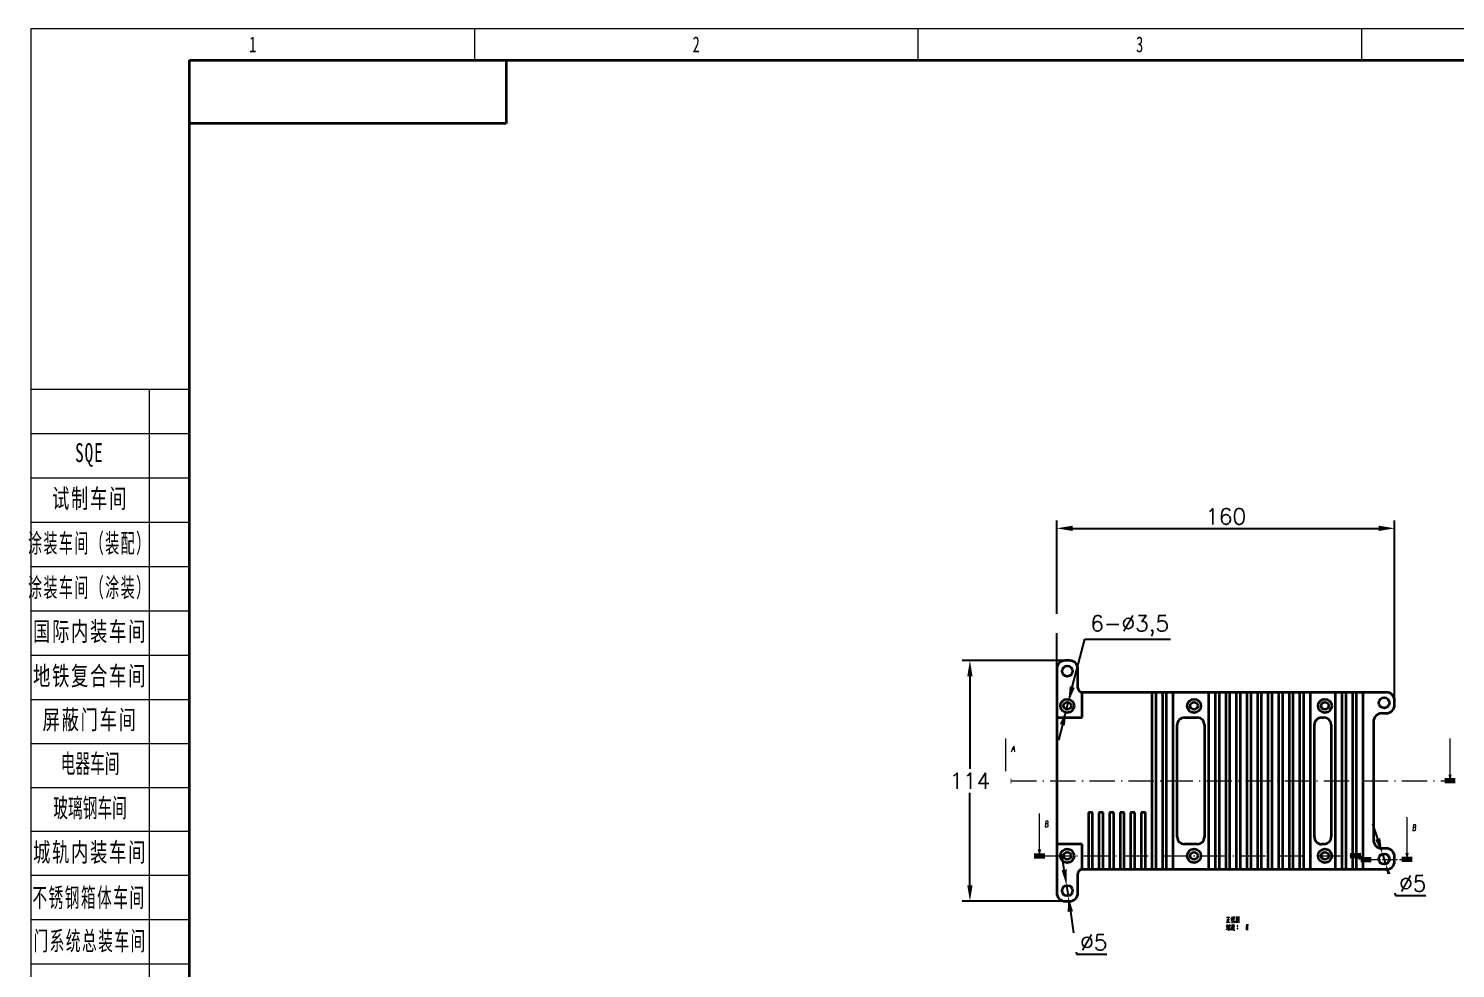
# Model space of a CAD drawing. Header units: millimetres. Extents: x -631 to 3210, y -561 to 2288.
# Drawn here: x -631 to 45, y 1842 to 2288 of the extents above; entities that cross this region are included whole.
import ezdxf
from ezdxf.enums import TextEntityAlignment as Align

# ---------------------------------------------------------------- set-up
doc = ezdxf.new("R2010")
doc.units = ezdxf.units.MM
doc.header["$PDSIZE"] = -5
doc.linetypes.add('DASHDOT', pattern=[18.5, 12, -3, 0.5, -3])
doc.layers.get('0').update_dxf_attribs({"lineweight": 18})
for name, color, linetype, lineweight in [('尺寸线层', 3, 'Continuous', 18), ('粗实线层', 7, 'Continuous', 35), ('细实线层', 7, 'Continuous', 18)]:
    doc.layers.add(name, color=color, linetype=linetype, lineweight=lineweight)
doc.styles.get("Standard").update_dxf_attribs({"font": 'txt.shx', "bigfont": 'gbcbig.shx'})
doc.styles.add('标准', font='', dxfattribs={"width": 0.667})
doc.styles.get('标准').set_extended_font_data('宋体')
doc.dimstyles.get("Standard").update_dxf_attribs({"dimscale": 3, "dimtxt": 0.18, "dimasz": 0.18, "dimexe": 0.18, "dimexo": 0.0625, "dimgap": 0.09, "dimtad": 0, "dimtih": 1, "dimtoh": 1, "dimdec": 4, "dimzin": 0, "dimdsep": 46, "dimtxsty": 'Standard', "dimcen": 0.09, "dimdle": 0.36, "dimadec": 0, "dimazin": 0, "dimtfac": 1, "dimtdec": 4, "dimtofl": 0, "dimtmove": 0, "dimatfit": 3, "dimfxl": 1, "dimtolj": 1, "dimtzin": 0, "dimarcsym": 0})

# ---------------------------------------------------------------- blocks, each defined once
blk = doc.blocks.new('*X1')
at = {"layer": '尺寸线层', "linetype": 'Continuous'}
for p, q in [((-185, 91.49), (-210, 91.49)), ((-191.37, 91.49), (-191.37, -90.21)), ((-185, 84.49), (-210, 84.49)), ((-185, 77.49), (-210, 77.49)), ((-185, 70.49), (-210, 70.49)), ((-185, 63.49), (-210, 63.49)), ((-185, 56.49), (-210, 56.49)), ((-185, 49.49), (-210, 49.49)), ((-185, 42.49), (-210, 42.49)), ((-185, 35.56), (-210, 35.56)), ((-185, 35.56), (-210, 35.56)), ((-185, 28.64), (-210, 28.64)), ((-185, 28.64), (-210, 28.64)), ((-185, 21.71), (-210, 21.71)), ((-185, 21.71), (-210, 21.71)), ((-185, 14.79), (-210, 14.79)), ((-185, 7.79), (-210, 7.79)), ((-185, 0.79), (-210, 0.79))]:
    blk.add_line(p, q, dxfattribs=at)
at = {"layer": '粗实线层'}
for p, q in [((-185, -143.5), (-185, 143.5)), ((-185, 143.5), (205, 143.5)), ((-135, 143.5), (-135, 133.5)), ((-135, 133.5), (-185, 133.5))]:
    blk.add_line(p, q, dxfattribs=at)
at = {"layer": '细实线层'}
for p, q in [((-210, -148.5), (-210, 148.5)), ((-210, 148.5), (210, 148.5)), ((-140, 148.5), (-140, 143.5)), ((-70, 148.5), (-70, 143.5)), ((0, 148.5), (0, 143.5))]:
    blk.add_line(p, q, dxfattribs=at)
at = {"layer": '尺寸线层', "linetype": 'Continuous', "char_height": 3, "attachment_point": 5, "style": '标准'}
for s, insert, width, line_spacing_factor in [('\\T1.1;\\W0.667;SQE', (-200.8, 81.17), 31.0587, 0.47619), ('\\T1.1;\\W0.667;试制车间', (-200.68, 74.14), 31.0587, 0.57381), ('\\T1.1;\\W0.54149;涂装车间（装配）', (-200.73, 67.06), 27.5396, 0.574243), ('\\T1.1;\\W0.54149;涂装车间（涂装）', (-200.73, 60.06), 27.5396, 0.574243), ('\\T1.1;\\W0.667;国际内装车间', (-200.68, 53.14), 31.0587, 0.561905), ('\\T1.1;\\W0.667;地铁复合车间', (-200.68, 46.14), 31.0587, 0.561905), ('\\T1.1;\\W0.667;屏蔽门车间', (-200.68, 39.21), 31.0587, 0.561905), ('\\W1;{\\W0.567;\\T1;电器车间}', (-200.68, 32.29), 37.2629, 0.561905), ('\\W1;{\\W0.567;\\T1;玻璃钢车间}', (-200.68, 25.29), 37.2629, 0.564286), ('\\T1.1;城轨内装车间', (-200.68, 18.29), 18.6315, 1.15057), ('\\T1.1;{\\W0.567;不锈钢箱体车间}', (-200.85, 11.13), 18.6315, 1.15057), ('\\T1.1;{\\W0.567;门系统总装车间}', (-200.68, 4.29), 18.6315, 1.15057)]:
    blk.add_mtext(s, dxfattribs=dict(at, insert=insert, width=width, line_spacing_factor=line_spacing_factor))
at = {"layer": '尺寸线层', "style": '标准'}
for tag, height, width, p in [('T1', 2.5, 0.667, (-175, 146)), ('T2', 2.5, 0.667, (-105, 146)), ('T3', 2.5, 0.667, (-35, 146)), ('T4', 2.5, 0.667, (35, 146)), ('T5', 2.5, 0.667, (105, 146)), ('T6', 2.5, 0.667, (175, 146)), ('R1', 2.5, 0.667, (207.5, 111.38)), ('SQE', 3.5, 0.667, (-188.18, 80.99)), ('试制车间', 3.5, 0.28375, (-188.18, 73.99)), ('涂装车间（装配）', 3.5, 0.147264, (-188.18, 66.99)), ('涂装车间（涂装）', 3.5, 0.147264, (-188.18, 59.99)), ('国际内装车间', 3.5, 0.189302, (-188.18, 52.99)), ('地铁复合车间', 3.5, 0.186278, (-188.18, 46.02)), ('屏蔽门车间', 3.5, 0.225254, (-188.18, 39.14)), ('R2', 2.5, 0.667, (207.5, 37.12)), ('电器车间', 3.5, 0.292284, (-188.18, 32.21)), ('玻璃钢车间', 3.5, 0.225603, (-188.18, 25.29)), ('城轨内装车间', 3.5, 0.186278, (-188.18, 18.29)), ('不锈钢箱体车间', 3.5, 0.15932, (-188.18, 11.29)), ('门系统总装车间', 3.5, 0.161527, (-188.18, 4.29)), ('座椅厨房车间', 3.5, 0.186516, (-188.18, -2.71)), ('碳钢车间', 3.5, 0.28375, (-188.18, -9.71)), ('铝不锈钢车间', 3.5, 0.186397, (-188.18, -16.71)), ('风挡车间', 3.5, 0.284026, (-188.18, -23.71)), ('风道车间', 3.5, 0.284026, (-188.18, -30.71)), ('动车内装车间', 3.5, 0.186397, (-188.18, -37.71)), ('R3', 2.5, 0.667, (207.5, -37.12)), ('采购部', 3.5, 0.378308, (-188.18, -44.71)), ('检修服务部', 3.5, 0.223014, (-188.18, -51.71)), ('品管部', 3.5, 0.389426, (-188.18, -58.71)), ('生产保障部', 3.5, 0.223356, (-188.18, -65.71)), ('工业化部', 3.5, 0.281557, (-188.18, -72.71)), ('研发部', 3.5, 0.3788, (-188.18, -79.71)), ('旧底图总号', 3, 0.667, (-197.5, -100.5)), ('R4', 2.5, 0.667, (207.5, -111.38)), ('底图总号', 3, 0.667, (-197.5, -113.5)), ('签字', 3, 0.667, (-197.5, -126.5)), ('日期', 3, 0.667, (-197.5, -139.5)), ('B1', 2.5, 0.667, (-175, -146)), ('B2', 2.5, 0.667, (-105, -146)), ('B3', 2.5, 0.667, (-35, -146)), ('B4', 2.5, 0.667, (35, -146)), ('B5', 2.5, 0.667, (105, -146)), ('B6', 2.5, 0.667, (175, -146))]:
    blk.add_attdef(tag, text='', height=height, dxfattribs=dict(at, width=width)).set_placement(p, align=Align.MIDDLE_CENTER)
at = {"layer": '尺寸线层', "style": '标准', "width": 0.667}
blk.add_attdef('图号', text='', height=5.33, rotation=180, dxfattribs=at).set_placement((-160, 138.5), align=Align.MIDDLE_CENTER)
blk = doc.blocks.new('*X3')
at = {"layer": 'Defpoints', "color": 0, "transparency": 16777216}
for p in [(15.74, 2050.77), (15.74, 1967.16), (-144.26, 1961.16)]:
    blk.add_point(p, dxfattribs=at)
at = {"layer": '尺寸线层', "color": 0, "linetype": 'Continuous', "lineweight": -2, "transparency": 16777216}
for p, q in [((-144.26, 1963.04), (-144.26, 2054.52)), ((15.74, 1969.04), (15.74, 2054.52)), ((-136.76, 2050.77), (8.24, 2050.77))]:
    blk.add_line(p, q, dxfattribs=at)
at = {"layer": '尺寸线层', "color": 0, "transparency": 16777216}
for points in [[(-136.76, 2052.02), (-136.76, 2049.52), (-144.26, 2050.77)], [(8.24, 2052.02), (8.24, 2049.52), (15.74, 2050.77)]]:
    blk.add_solid(points, dxfattribs=at)
at = {"layer": '尺寸线层', "color": 0, "transparency": 16777216, "insert": (-64.26, 2056.39), "char_height": 7.5, "width": 36.4286, "attachment_point": 5, "bg_fill": 3, "box_fill_scale": 1.1, "bg_fill_color": 256, "bg_fill_true_color": 13158600, "bg_fill_transparency": 0}
blk.add_mtext('\\A1;160', dxfattribs=at)
blk = doc.blocks.new('*X5')
at = {"layer": 'Defpoints', "color": 0, "transparency": 16777216}
for p in [(-185.38, 1988.16), (-138.26, 1988.16), (-140.26, 1874.16)]:
    blk.add_point(p, dxfattribs=at)
at = {"layer": '尺寸线层', "color": 0, "linetype": 'Continuous', "lineweight": -2, "transparency": 16777216}
for p, q in [((-140.14, 1988.16), (-189.13, 1988.16)), ((-185.38, 1980.66), (-185.38, 1936.79)), ((-185.38, 1881.66), (-185.38, 1925.54)), ((-142.14, 1874.16), (-189.13, 1874.16))]:
    blk.add_line(p, q, dxfattribs=at)
at = {"layer": '尺寸线层', "color": 0, "transparency": 16777216}
for points in [[(-186.63, 1980.66), (-184.13, 1980.66), (-185.38, 1988.16)], [(-186.63, 1881.66), (-184.13, 1881.66), (-185.38, 1874.16)]]:
    blk.add_solid(points, dxfattribs=at)
at = {"layer": '尺寸线层', "color": 0, "transparency": 16777216, "insert": (-185.38, 1931.16), "char_height": 7.5, "width": 37.1429, "attachment_point": 5, "bg_fill": 3, "box_fill_scale": 1.1, "bg_fill_color": 256, "bg_fill_true_color": 13158600, "bg_fill_transparency": 0}
blk.add_mtext('\\A1;114', dxfattribs=at)
blk = doc.blocks.new('*X28')
at = {"layer": 'Defpoints', "color": 0, "transparency": 16777216}
for p in [(9.98, 1896.55), (11.49, 1891.78)]:
    blk.add_point(p, dxfattribs=at)
at = {"layer": '尺寸线层', "color": 0, "linetype": 'Continuous', "lineweight": -2, "transparency": 16777216}
for p, q in [((7.72, 1903.7), (5.46, 1910.85)), ((9.98, 1896.55), (11.49, 1891.78)), ((13.75, 1884.63), (16.19, 1876.91)), ((16.19, 1876.91), (30.57, 1876.91))]:
    blk.add_line(p, q, dxfattribs=at)
at = {"layer": '尺寸线层', "color": 0, "transparency": 16777216}
for points in [[(8.91, 1904.07), (6.53, 1903.32), (9.98, 1896.55)], [(14.94, 1885), (12.56, 1884.25), (11.49, 1891.78)]]:
    blk.add_solid(points, dxfattribs=at)
at = {"layer": '尺寸线层', "color": 0, "transparency": 16777216, "insert": (24.32, 1882.53), "char_height": 7.5, "width": 25.7143, "attachment_point": 5, "bg_fill": 3, "box_fill_scale": 1.1, "bg_fill_color": 256, "bg_fill_true_color": 13158600, "bg_fill_transparency": 0}
blk.add_mtext('\\A1;%%C5', dxfattribs=at)
blk = doc.blocks.new('*X29')
at = {"layer": 'Defpoints', "color": 0, "transparency": 16777216}
for p in [(-139.63, 1881.64), (-138.9, 1876.69)]:
    blk.add_point(p, dxfattribs=at)
at = {"layer": '尺寸线层', "color": 0, "linetype": 'Continuous', "lineweight": -2, "transparency": 16777216}
for p, q in [((-140.72, 1889.06), (-141.8, 1896.48)), ((-139.63, 1881.64), (-138.9, 1876.69)), ((-137.81, 1869.27), (-134.85, 1849.06)), ((-134.85, 1849.06), (-120.47, 1849.06))]:
    blk.add_line(p, q, dxfattribs=at)
at = {"layer": '尺寸线层', "color": 0, "transparency": 16777216}
for points in [[(-139.48, 1889.24), (-141.95, 1888.88), (-139.63, 1881.64)], [(-136.58, 1869.45), (-139.05, 1869.09), (-138.9, 1876.69)]]:
    blk.add_solid(points, dxfattribs=at)
at = {"layer": '尺寸线层', "color": 0, "transparency": 16777216, "insert": (-126.72, 1854.68), "char_height": 7.5, "width": 25.7143, "attachment_point": 5, "bg_fill": 3, "box_fill_scale": 1.1, "bg_fill_color": 256, "bg_fill_true_color": 13158600, "bg_fill_transparency": 0}
blk.add_mtext('\\A1;%%C5', dxfattribs=at)
blk = doc.blocks.new('*X30')
at = {"layer": 'Defpoints', "color": 0, "transparency": 16777216}
for p in [(-138.82, 1968.36), (-139.71, 1964.97)]:
    blk.add_point(p, dxfattribs=at)
at = {"layer": '尺寸线层', "color": 0, "linetype": 'Continuous', "lineweight": -2, "transparency": 16777216}
for p, q in [((-136.92, 1975.61), (-130.95, 1998.35)), ((-130.95, 1998.35), (-90.33, 1998.35)), ((-139.71, 1964.97), (-138.82, 1968.36)), ((-141.61, 1957.72), (-143.51, 1950.46))]:
    blk.add_line(p, q, dxfattribs=at)
at = {"layer": '尺寸线层', "color": 0, "transparency": 16777216}
for points in [[(-138.13, 1975.93), (-135.71, 1975.29), (-138.82, 1968.36)], [(-142.82, 1958.03), (-140.4, 1957.4), (-139.71, 1964.97)]]:
    blk.add_solid(points, dxfattribs=at)
at = {"layer": '尺寸线层', "color": 0, "transparency": 16777216, "insert": (-109.7, 2004.6), "char_height": 7.5, "width": 77.1429, "attachment_point": 5, "bg_fill": 3, "box_fill_scale": 1.1, "bg_fill_color": 256, "bg_fill_true_color": 13158600, "bg_fill_transparency": 0}
blk.add_mtext('\\A1;6-%%C3,5', dxfattribs=at)

msp = doc.modelspace()

# ---------------------------------------------------------------- hatches: boundary and pattern name
at = {"lineweight": 13}
for points in [[(-169.12, 1934.162), (-168.316, 1931.162), (-167.512, 1934.162)], [(41.182, 1934.162), (41.986, 1931.162), (42.79, 1934.162)], [(-153.25, 1898.662), (-152.446, 1895.662), (-151.643, 1898.662)], [(20.805, 1896.931), (21.609, 1893.931), (22.413, 1896.931)]]:
    msp.add_hatch(color=7, dxfattribs=at).paths.add_polyline_path(points, flags=0)

# ---------------------------------------------------------------- linework, layer by layer
at = {"color": 7, "lineweight": 35, "ltscale": 0.05}
for p, q in [((-138.264, 1988.162), (-140.264, 1988.162)), ((-99.264, 1973.162), (-97.264, 1973.162)), ((-94.264, 1973.162), (-92.264, 1973.162)), ((-69.264, 1973.162), (-67.264, 1973.162)), ((-64.264, 1973.162), (-62.264, 1973.162)), ((-59.264, 1973.162), (-57.264, 1973.162)), ((-54.264, 1973.162), (-52.264, 1973.162)), ((-49.264, 1973.162), (-47.264, 1973.162)), ((-44.264, 1973.162), (-42.264, 1973.162)), ((-39.264, 1973.162), (-37.264, 1973.162)), ((-34.264, 1973.162), (-32.264, 1973.162)), ((-29.264, 1973.162), (-27.264, 1973.162)), ((-9.264, 1973.162), (-7.264, 1973.162)), ((-4.264, 1973.162), (-2.264, 1973.162)), ((15.736, 1967.162), (15.736, 1969.162)), ((9.736, 1963.162), (11.736, 1963.162)), ((-127.264, 1916.162), (-129.264, 1916.162)), ((-122.264, 1916.162), (-124.264, 1916.162)), ((-117.264, 1916.162), (-119.264, 1916.162)), ((-112.264, 1916.162), (-114.264, 1916.162)), ((-107.264, 1916.162), (-109.264, 1916.162)), ((-102.264, 1916.162), (-104.264, 1916.162)), ((11.736, 1899.162), (9.736, 1899.162)), ((15.736, 1893.162), (15.736, 1895.162)), ((-127.264, 1889.162), (-129.264, 1889.162)), ((-122.264, 1889.162), (-124.264, 1889.162)), ((-117.264, 1889.162), (-119.264, 1889.162)), ((-112.264, 1889.162), (-114.264, 1889.162)), ((-107.264, 1889.162), (-109.264, 1889.162)), ((-102.264, 1889.162), (-104.264, 1889.162)), ((-97.264, 1889.162), (-99.264, 1889.162)), ((-92.264, 1889.162), (-94.264, 1889.162)), ((-67.264, 1889.162), (-69.264, 1889.162)), ((-62.264, 1889.162), (-64.264, 1889.162)), ((-57.264, 1889.162), (-59.264, 1889.162)), ((-52.264, 1889.162), (-54.264, 1889.162)), ((-47.264, 1889.162), (-49.264, 1889.162)), ((-42.264, 1889.162), (-44.264, 1889.162)), ((-37.264, 1889.162), (-39.264, 1889.162)), ((-32.264, 1889.162), (-34.264, 1889.162)), ((-27.264, 1889.162), (-29.264, 1889.162)), ((-7.264, 1889.162), (-9.264, 1889.162)), ((-2.264, 1889.162), (-4.264, 1889.162)), ((-140.264, 1874.162), (-138.264, 1874.162))]:
    msp.add_line(p, q, dxfattribs=at)
at = {"color": 7, "lineweight": 35}
for p, q in [((-144.264, 1984.162), (-144.264, 1961.162)), ((-132.264, 1973.162), (-99.264, 1973.162)), ((-99.264, 1973.162), (-99.264, 1889.162)), ((-97.264, 1889.162), (-97.264, 1973.162)), ((-94.264, 1973.162), (-94.264, 1889.162)), ((-92.264, 1889.162), (-92.264, 1973.162)), ((-89.264, 1973.162), (-89.264, 1889.162)), ((-72.264, 1889.162), (-72.264, 1973.162)), ((-69.264, 1973.162), (-69.264, 1889.162)), ((-67.264, 1889.162), (-67.264, 1973.162)), ((-64.264, 1973.162), (-64.264, 1889.162)), ((-62.264, 1889.162), (-62.264, 1973.162)), ((-59.264, 1973.162), (-59.264, 1889.162)), ((-57.264, 1889.162), (-57.264, 1973.162)), ((-54.264, 1973.162), (-54.264, 1889.162)), ((-52.264, 1889.162), (-52.264, 1973.162)), ((-49.264, 1973.162), (-49.264, 1889.162)), ((-47.264, 1889.162), (-47.264, 1973.162)), ((-44.264, 1973.162), (-44.264, 1889.162)), ((-42.264, 1889.162), (-42.264, 1973.162)), ((-39.264, 1973.162), (-39.264, 1889.162)), ((-37.264, 1889.162), (-37.264, 1973.162)), ((-34.264, 1973.162), (-34.264, 1889.162)), ((-32.264, 1889.162), (-32.264, 1973.162)), ((-29.264, 1973.162), (-29.264, 1889.162)), ((-27.264, 1889.162), (-27.264, 1973.162)), ((-24.264, 1973.162), (-24.264, 1889.162)), ((-12.264, 1889.162), (-12.264, 1973.162)), ((-9.264, 1973.162), (-9.264, 1889.162)), ((-7.264, 1889.162), (-7.264, 1973.162)), ((-4.264, 1973.162), (-4.264, 1889.162)), ((-2.264, 1889.162), (-2.264, 1973.162)), ((0.736, 1973.162), (0.736, 1889.162)), ((-144.264, 1961.162), (-144.264, 1901.162)), ((-87.264, 1904.662), (-87.264, 1957.662)), ((-74.264, 1957.662), (-74.264, 1904.662)), ((-22.264, 1904.662), (-22.264, 1957.662)), ((-14.264, 1957.662), (-14.264, 1904.662)), ((5.736, 1959.162), (5.736, 1903.162)), ((-129.264, 1916.162), (-129.264, 1889.162)), ((-127.264, 1889.162), (-127.264, 1916.162)), ((-124.264, 1916.162), (-124.264, 1889.162)), ((-122.264, 1889.162), (-122.264, 1916.162)), ((-119.264, 1916.162), (-119.264, 1889.162)), ((-117.264, 1889.162), (-117.264, 1916.162)), ((-114.264, 1916.162), (-114.264, 1889.162)), ((-112.264, 1889.162), (-112.264, 1916.162)), ((-109.264, 1916.162), (-109.264, 1889.162)), ((-107.264, 1889.162), (-107.264, 1916.162)), ((-104.264, 1916.162), (-104.264, 1889.162)), ((-102.264, 1889.162), (-102.264, 1916.162)), ((-144.264, 1901.162), (-144.264, 1878.162))]:
    msp.add_line(p, q, dxfattribs=at)
at = {"color": 7, "lineweight": 35, "ltscale": 0.225}
for p, q in [((-134.264, 1975.162), (-134.264, 1984.162)), ((-134.264, 1878.162), (-134.264, 1887.162))]:
    msp.add_line(p, q, dxfattribs=at)
at = {"color": 7, "lineweight": 35, "ltscale": 0.3}
for p, q in [((-132.264, 1961.162), (-132.264, 1973.162)), ((-24.264, 1973.162), (-12.264, 1973.162)), ((-144.264, 1961.162), (-132.264, 1961.162)), ((-132.264, 1901.162), (-144.264, 1901.162)), ((-132.264, 1889.162), (-132.264, 1901.162)), ((-12.264, 1889.162), (-24.264, 1889.162))]:
    msp.add_line(p, q, dxfattribs=at)
at = {"color": 7, "lineweight": 35, "ltscale": 0.075}
for p, q in [((-97.264, 1973.162), (-94.264, 1973.162)), ((-92.264, 1973.162), (-89.264, 1973.162)), ((-72.264, 1973.162), (-69.264, 1973.162)), ((-67.264, 1973.162), (-64.264, 1973.162)), ((-62.264, 1973.162), (-59.264, 1973.162)), ((-57.264, 1973.162), (-54.264, 1973.162)), ((-52.264, 1973.162), (-49.264, 1973.162)), ((-47.264, 1973.162), (-44.264, 1973.162)), ((-42.264, 1973.162), (-39.264, 1973.162)), ((-37.264, 1973.162), (-34.264, 1973.162)), ((-32.264, 1973.162), (-29.264, 1973.162)), ((-27.264, 1973.162), (-24.264, 1973.162)), ((-12.264, 1973.162), (-9.264, 1973.162)), ((-7.264, 1973.162), (-4.264, 1973.162)), ((-2.264, 1973.162), (0.736, 1973.162)), ((-129.264, 1889.162), (-132.264, 1889.162)), ((-124.264, 1889.162), (-127.264, 1889.162)), ((-119.264, 1889.162), (-122.264, 1889.162)), ((-114.264, 1889.162), (-117.264, 1889.162)), ((-109.264, 1889.162), (-112.264, 1889.162)), ((-104.264, 1889.162), (-107.264, 1889.162)), ((-99.264, 1889.162), (-102.264, 1889.162)), ((-94.264, 1889.162), (-97.264, 1889.162)), ((-89.264, 1889.162), (-92.264, 1889.162)), ((-69.264, 1889.162), (-72.264, 1889.162)), ((-64.264, 1889.162), (-67.264, 1889.162)), ((-59.264, 1889.162), (-62.264, 1889.162)), ((-54.264, 1889.162), (-57.264, 1889.162)), ((-49.264, 1889.162), (-52.264, 1889.162)), ((-44.264, 1889.162), (-47.264, 1889.162)), ((-39.264, 1889.162), (-42.264, 1889.162)), ((-34.264, 1889.162), (-37.264, 1889.162)), ((-29.264, 1889.162), (-32.264, 1889.162)), ((-24.264, 1889.162), (-27.264, 1889.162)), ((-9.264, 1889.162), (-12.264, 1889.162)), ((-4.264, 1889.162), (-7.264, 1889.162)), ((0.736, 1889.162), (-2.264, 1889.162))]:
    msp.add_line(p, q, dxfattribs=at)
at = {"color": 7, "lineweight": 35, "ltscale": 0.425}
for p, q in [((-89.264, 1973.162), (-72.264, 1973.162)), ((-72.264, 1889.162), (-89.264, 1889.162))]:
    msp.add_line(p, q, dxfattribs=at)
at = {"color": 7, "lineweight": 35, "ltscale": 0.275}
for p, q in [((0.736, 1973.162), (11.736, 1973.162)), ((11.736, 1889.162), (0.736, 1889.162))]:
    msp.add_line(p, q, dxfattribs=at)
at = {"color": 7, "lineweight": 35, "ltscale": 0.15}
for p, q in [((-83.764, 1961.162), (-77.764, 1961.162)), ((-77.764, 1901.162), (-83.764, 1901.162))]:
    msp.add_line(p, q, dxfattribs=at)
at = {"color": 7, "lineweight": 35, "ltscale": 0.025}
for p, q in [((-18.764, 1961.162), (-17.764, 1961.162)), ((-17.764, 1901.162), (-18.764, 1901.162))]:
    msp.add_line(p, q, dxfattribs=at)
at = {"color": 7, "lineweight": 13}
for p, q in [((-168.316, 1931.162), (-168.316, 1951.162)), ((41.986, 1931.162), (41.986, 1951.162)), ((-152.446, 1895.662), (-152.446, 1915.662)), ((21.609, 1893.931), (21.609, 1913.931))]:
    msp.add_line(p, q, dxfattribs=at)
at = {"color": 7, "lineweight": 100, "ltscale": 0.125}
for p, q in [((-170.816, 1931.162), (-165.816, 1931.162)), ((44.486, 1931.162), (39.486, 1931.162)), ((-154.946, 1895.662), (-149.946, 1895.662)), ((-0.33, 1895.662), (-5.33, 1895.662)), ((-0.33, 1893.931), (4.67, 1893.931)), ((24.109, 1893.931), (19.109, 1893.931))]:
    msp.add_line(p, q, dxfattribs=at)
at = {"color": 7, "linetype": 'DASHDOT', "lineweight": 13}
for p, q in [((-165.816, 1931.162), (39.486, 1931.162)), ((-149.946, 1895.662), (-5.33, 1895.662))]:
    msp.add_line(p, q, dxfattribs=at)
at = {"color": 7, "lineweight": 100, "ltscale": 0.043287}
msp.add_line((-0.33, 1895.662), (-0.33, 1893.931), dxfattribs=at)
at = {"color": 7, "linetype": 'DASHDOT', "lineweight": 13, "ltscale": 0.360967}
msp.add_line((4.67, 1893.931), (19.109, 1893.931), dxfattribs=at)
at = {"color": 7, "lineweight": 13}
for points in [[(-165.691, 1944.846), (-165.166, 1946.246), (-164.641, 1947.646), (-164.431, 1946.246), (-164.221, 1944.846)], [(-165.201, 1946.141), (-164.431, 1946.141)], [(-149.821, 1909.346), (-148.736, 1909.346), (-148.491, 1909.521), (-148.386, 1909.696), (-148.281, 1910.326), (-148.421, 1910.641), (-148.771, 1910.851), (-148.596, 1910.991), (-148.351, 1911.306), (-148.351, 1911.726), (-148.491, 1912.041), (-148.666, 1912.146), (-149.436, 1912.146), (-149.576, 1910.746), (-149.716, 1909.346)], [(-148.771, 1910.851), (-149.576, 1910.851)], [(24.234, 1907.614), (25.319, 1907.614), (25.564, 1907.789), (25.669, 1907.964), (25.774, 1908.594), (25.634, 1908.909), (25.284, 1909.119), (25.459, 1909.259), (25.704, 1909.574), (25.704, 1909.994), (25.564, 1910.309), (25.389, 1910.414), (24.619, 1910.414), (24.479, 1909.014), (24.339, 1907.614)], [(25.284, 1909.119), (24.479, 1909.119)], [(-63.809, 1866.602), (-62.304, 1866.673)], [(-63.529, 1865.798), (-63.529, 1864.222)], [(-63.039, 1866.602), (-63.039, 1865.447), (-63.039, 1864.257)], [(-63.039, 1865.483), (-62.409, 1865.553)], [(-61.219, 1866.217), (-61.394, 1865.727), (-61.884, 1864.992)], [(-61.849, 1866.007), (-61.289, 1866.078)], [(-61.569, 1866.882), (-61.289, 1866.462)], [(-61.394, 1865.727), (-61.394, 1863.942)], [(-61.394, 1865.553), (-61.079, 1865.238)], [(-60.799, 1866.847), (-60.799, 1865.167)], [(-60.134, 1866.673), (-60.799, 1866.602)], [(-60.589, 1865.203), (-60.764, 1864.572)], [(-60.484, 1866.252), (-60.589, 1865.203)], [(-60.449, 1864.222), (-60.449, 1865.307)], [(-60.204, 1865.097), (-60.134, 1866.777)], [(-59.364, 1866.882), (-59.364, 1865.412), (-59.364, 1863.907)], [(-59.364, 1866.847), (-59.364, 1865.447), (-59.364, 1864.048)], [(-57.894, 1866.708), (-59.364, 1866.567)], [(-59.294, 1864.958), (-58.804, 1865.377)], [(-58.594, 1866.428), (-59.154, 1865.622)], [(-58.839, 1865.867), (-58.139, 1865.132)], [(-58.804, 1866.078), (-58.349, 1866.147)], [(-58.804, 1865.377), (-58.594, 1865.657)], [(-58.734, 1865.167), (-58.489, 1864.888)], [(-58.594, 1865.657), (-58.244, 1866.287)], [(-58.139, 1865.132), (-57.964, 1865.167)], [(-57.929, 1864.083), (-57.929, 1865.447), (-57.894, 1866.847)], [(-64.089, 1864.187), (-62.129, 1864.292)], [(-64.054, 1860.687), (-63.354, 1861.072)], [(-63.599, 1862.122), (-64.019, 1861.983)], [(-63.529, 1863.138), (-63.984, 1862.052)], [(-63.949, 1861.352), (-63.424, 1861.527)], [(-63.459, 1862.367), (-63.914, 1861.352)], [(-63.144, 1861.842), (-63.459, 1861.352)], [(-63.214, 1862.822), (-63.319, 1862.263)], [(-63.214, 1862.682), (-62.164, 1862.822)], [(-62.969, 1862.402), (-63.144, 1861.842)], [(-63.109, 1861.912), (-63.109, 1860.197)], [(-62.899, 1862.122), (-62.199, 1862.227)], [(-62.829, 1863.312), (-62.654, 1862.927)], [(-62.829, 1861.702), (-62.794, 1860.302)], [(-62.829, 1861.597), (-62.304, 1861.667)], [(-62.794, 1861.037), (-62.409, 1861.108)], [(-62.339, 1860.547), (-62.759, 1860.477)], [(-62.584, 1862.157), (-62.654, 1861.597)], [(-62.269, 1861.772), (-62.339, 1860.372)], [(-62.129, 1862.927), (-62.269, 1862.472)], [(-61.359, 1862.542), (-61.464, 1861.632), (-61.569, 1861.212), (-61.884, 1860.337)], [(-61.849, 1862.472), (-60.799, 1862.612)], [(-61.044, 1862.052), (-61.149, 1861.212), (-61.289, 1860.372), (-61.499, 1860.652)], [(-61.429, 1861.877), (-61.044, 1861.947)], [(-61.359, 1863.382), (-61.254, 1862.822)], [(-61.289, 1863.942), (-61.009, 1864.222)], [(-60.659, 1860.792), (-61.044, 1860.267)], [(-61.009, 1864.222), (-60.764, 1864.572)], [(-60.659, 1862.052), (-60.834, 1861.492)], [(-60.729, 1861.807), (-60.169, 1860.372)], [(-60.519, 1862.682), (-60.659, 1862.052)], [(-60.379, 1861.422), (-60.659, 1860.792)], [(-60.589, 1862.297), (-59.889, 1862.437)], [(-60.449, 1863.417), (-60.519, 1862.682)], [(-60.309, 1864.117), (-60.449, 1864.222)], [(-60.169, 1862.367), (-60.379, 1861.422)], [(-59.889, 1864.117), (-60.309, 1864.117)], [(-60.169, 1860.372), (-59.854, 1860.372)], [(-59.889, 1864.747), (-59.889, 1864.117)], [(-59.364, 1864.152), (-57.999, 1864.257)], [(-58.839, 1864.782), (-58.489, 1864.397)], [(-58.839, 1862.507), (-58.454, 1862.507)], [(-58.839, 1861.247), (-58.454, 1861.247)], [(-58.804, 1862.612), (-58.489, 1862.612)], [(-58.804, 1862.367), (-58.489, 1862.367)], [(-58.804, 1861.352), (-58.489, 1861.352)], [(-58.804, 1861.108), (-58.489, 1861.108)], [(-57.929, 1863.977), (-57.929, 1864.083), (-57.999, 1864.257)], [(-54.394, 1863.242), (-54.499, 1861.842), (-54.604, 1860.442)], [(-54.394, 1862.507), (-54.009, 1862.507)], [(-54.394, 1861.247), (-54.009, 1861.247)], [(-54.359, 1862.612), (-54.044, 1862.612)], [(-54.359, 1862.367), (-54.044, 1862.367)], [(-54.359, 1861.352), (-54.044, 1861.352)], [(-54.359, 1861.108), (-54.044, 1861.108)], [(-53.799, 1863.242), (-53.904, 1861.842), (-54.009, 1860.442)]]:
    msp.add_lwpolyline(points, dxfattribs=at)
for points in [[(-58.734, 1862.297), (-58.559, 1862.297), (-58.454, 1862.402), (-58.454, 1862.577), (-58.559, 1862.682), (-58.734, 1862.682), (-58.839, 1862.577), (-58.839, 1862.402)], [(-58.734, 1861.037), (-58.559, 1861.037), (-58.454, 1861.142), (-58.454, 1861.317), (-58.559, 1861.422), (-58.734, 1861.422), (-58.839, 1861.317), (-58.839, 1861.142)], [(-54.289, 1862.297), (-54.114, 1862.297), (-54.009, 1862.402), (-54.009, 1862.577), (-54.114, 1862.682), (-54.289, 1862.682), (-54.394, 1862.577), (-54.394, 1862.402)], [(-54.289, 1861.037), (-54.114, 1861.037), (-54.009, 1861.142), (-54.009, 1861.317), (-54.114, 1861.422), (-54.289, 1861.422), (-54.394, 1861.317), (-54.394, 1861.142)]]:
    msp.add_lwpolyline(points, close=True, dxfattribs=at)
at = {"color": 7, "lineweight": 35}
for centre, radius in [((-139.264, 1983.162), 2.5), ((-139.264, 1966.662), 3.25), ((-139.264, 1966.662), 1.75), ((-79.264, 1966.662), 3.25), ((-79.264, 1966.662), 1.75), ((-17.264, 1966.662), 3.25), ((-17.264, 1966.662), 1.75), ((10.736, 1968.162), 2.5), ((-139.264, 1895.662), 3.25), ((-79.264, 1895.662), 3.25), ((-17.264, 1895.662), 3.25), ((-139.264, 1895.662), 1.75), ((-79.264, 1895.662), 1.75), ((-17.264, 1895.662), 1.75), ((10.736, 1894.162), 2.5), ((-139.264, 1879.162), 2.5)]:
    msp.add_circle(centre, radius, dxfattribs=at)
for centre, radius, start, end in [((-140.264, 1984.162), 4, 90.000003, 179.999997), ((-138.264, 1984.162), 4, 0, 90), ((-132.264, 1975.162), 2, 180.000005, 270), ((11.736, 1969.162), 4, 0, 90), ((11.736, 1967.162), 4, 269.999997, 359.999997), ((-83.764, 1957.662), 3.5, 90.000003, 180.000008), ((-77.764, 1957.662), 3.5, 360, 90), ((-18.764, 1957.662), 3.5, 90.000003, 180.000008), ((-17.764, 1957.662), 3.5, 360, 90), ((9.736, 1959.162), 4, 90.000003, 180.000008), ((-83.764, 1904.662), 3.5, 180.000005, 270), ((-77.764, 1904.662), 3.5, 269.999997, 359.999997), ((-18.764, 1904.662), 3.5, 180.000005, 270.00001), ((-17.764, 1904.662), 3.5, 269.999997, 359.999997), ((9.736, 1903.162), 4, 180.000005, 270.00001), ((11.736, 1895.162), 4, 360, 90), ((11.736, 1893.162), 4, 269.999997, 359.999997), ((-132.264, 1887.162), 2, 90.000003, 180.000008), ((-140.264, 1878.162), 4, 180.000005, 270), ((-138.264, 1878.162), 4, 269.999997, 359.999997)]:
    msp.add_arc(centre, radius, start, end, dxfattribs=at)

# ---------------------------------------------------------------- block references
ref = msp.add_blockref('*X1', (0, 1842), dxfattribs=dict(xscale=3, yscale=3, zscale=3))
ref.add_attrib('T1', '1', dxfattribs={"layer": '尺寸线层', "height": 7.5, "style": '标准', "width": 0.667}).set_placement((-525, 2280), align=Align.MIDDLE_CENTER)
ref.add_attrib('T2', '2', dxfattribs={"layer": '尺寸线层', "height": 7.5, "style": '标准', "width": 0.667}).set_placement((-315, 2280), align=Align.MIDDLE_CENTER)
ref.add_attrib('T3', '3', dxfattribs={"layer": '尺寸线层', "height": 7.5, "style": '标准', "width": 0.667}).set_placement((-105, 2280), align=Align.MIDDLE_CENTER)

# ---------------------------------------------------------------- next in the draw order: dimensions: what is measured, and where the dimension line sits
at = {"layer": '尺寸线层'}
dim = msp.add_linear_dim(base=(15.736, 2050.768), p1=(-144.264, 1961.162), p2=(15.736, 1967.162), dimstyle='Standard', override={"dimtxt": 2.5, "dimasz": 2.5, "dimexe": 1.25, "dimexo": 0.625, "dimgap": 0.625, "dimtad": 1, "dimtih": 0, "dimtoh": 0, "dimdec": 2, "dimzin": 8, "dimdsep": 44, "dimsah": 1, "dimdle": 5, "dimtdec": 2, "dimtofl": 1, "dimatfit": 0, "dimtfill": 1, "dimtzin": 8}, dxfattribs=at)
dim.commit()
dim.dimension.update_dxf_attribs({"geometry": '*X3', "text_midpoint": (-64.264, 2056.393)})
dim = msp.add_diameter_dim_2p(p1=(9.982, 1896.546), p2=(11.49, 1891.779), dimstyle='Standard', override={"dimtxt": 2.5, "dimasz": 2.5, "dimexe": 1.25, "dimexo": 0.625, "dimgap": 0.625, "dimtad": 1, "dimdec": 2, "dimzin": 8, "dimdsep": 44, "dimpost": '%%C<>', "dimsah": 1, "dimdle": 5, "dimtdec": 2, "dimtofl": 1, "dimtmove": 0, "dimatfit": 1, "dimtfill": 1, "dimtzin": 8}, dxfattribs=at)
dim.commit()
dim.dimension.update_dxf_attribs({"geometry": '*X28', "text_midpoint": (24.318, 1876.907), "dimtype": 163})

# ---------------------------------------------------------------- next in the draw order: dimensions: what is measured, and where the dimension line sits
dim = msp.add_linear_dim(base=(-185.383, 1988.162), p1=(-140.264, 1874.162), p2=(-138.264, 1988.162), angle=90, dimstyle='Standard', override={"dimtxt": 2.5, "dimasz": 2.5, "dimexe": 1.25, "dimexo": 0.625, "dimgap": 0.625, "dimtad": 1, "dimdec": 2, "dimzin": 8, "dimdsep": 44, "dimsah": 1, "dimdle": 5, "dimtdec": 2, "dimtofl": 1, "dimatfit": 0, "dimtfill": 1, "dimtzin": 8}, dxfattribs=at)
dim.commit()
dim.dimension.update_dxf_attribs({"geometry": '*X5', "text_midpoint": (-185.383, 1931.162)})

# ---------------------------------------------------------------- next in the draw order: dimensions: what is measured, and where the dimension line sits
dim = msp.add_diameter_dim_2p(p1=(-139.708, 1964.97), p2=(-138.82, 1968.355), text='6-%%C3,5', dimstyle='Standard', override={"dimtxt": 2.5, "dimasz": 2.5, "dimexe": 1.25, "dimexo": 0.625, "dimgap": 0.625, "dimtad": 1, "dimdec": 2, "dimzin": 8, "dimdsep": 44, "dimsah": 1, "dimdle": 5, "dimtdec": 2, "dimtofl": 1, "dimtmove": 0, "dimatfit": 1, "dimtfill": 1, "dimtzin": 8}, dxfattribs=at)
dim.commit()
dim.dimension.update_dxf_attribs({"geometry": '*X30', "text_midpoint": (-109.703, 1998.347), "dimtype": 163})
dim = msp.add_diameter_dim_2p(p1=(-139.627, 1881.636), p2=(-138.901, 1876.689), dimstyle='Standard', override={"dimtxt": 2.5, "dimasz": 2.5, "dimexe": 1.25, "dimexo": 0.625, "dimgap": 0.625, "dimtad": 1, "dimdec": 2, "dimzin": 8, "dimdsep": 44, "dimpost": '%%C<>', "dimsah": 1, "dimdle": 5, "dimtdec": 2, "dimtofl": 1, "dimtmove": 0, "dimatfit": 1, "dimtfill": 1, "dimtzin": 8}, dxfattribs=at)
dim.commit()
dim.dimension.update_dxf_attribs({"geometry": '*X29', "text_midpoint": (-126.723, 1849.058), "dimtype": 163})

doc.saveas('drawing.dxf')
